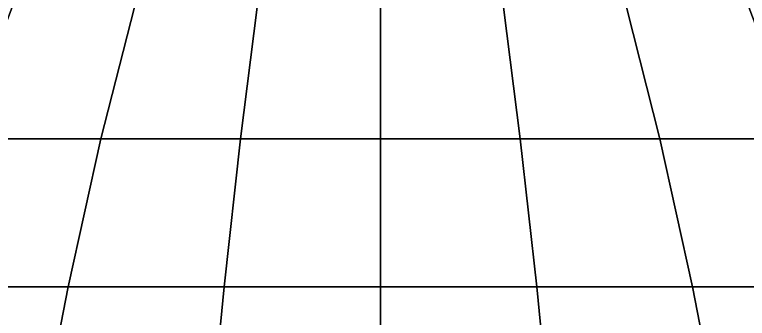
# Model space of a CAD drawing. Extents: x -610 to 610, y -610 to 610.
# Drawn here: x -29.9 to 30, y 548.5 to 573.4 of the extents above; entities that cross this region are included whole.
import ezdxf

# ---------------------------------------------------------------- set-up
doc = ezdxf.new("R2010")
doc.units = 0

msp = doc.modelspace()

# ---------------------------------------------------------------- linework, layer by layer
for points in [[(-34.229847, 563.19696, -230.758881), (-30.133753, 573.965271, -203.145248), (-20.129589, 573.965271, -204.37915), (-22.865812, 563.19696, -232.160507)], [(-22.865812, 563.19696, 232.160507), (-20.129589, 573.965271, 204.37915), (-30.133753, 573.965271, 203.145248), (-34.229847, 563.19696, 230.758881)], [(-22.865812, 563.19696, -232.160507), (-20.129589, 573.965271, -204.37915), (-10.076933, 573.965271, -205.120667), (-11.446694, 563.19696, -233.002823)], [(-11.446694, 563.19696, 233.002823), (-10.076933, 573.965271, 205.120667), (-20.129589, 573.965271, 204.37915), (-22.865812, 563.19696, 232.160507)], [(-11.446694, 563.19696, -233.002823), (-10.076933, 573.965271, -205.120667), (0, 573.965271, -205.368057), (0, 563.19696, -233.283813)], [(0, 563.19696, 233.283813), (0, 573.965271, 205.368057), (-10.076933, 573.965271, 205.120667), (-11.446694, 563.19696, 233.002823)], [(11.446694, 563.19696, -233.002823), (0, 563.19696, -233.283813), (0, 573.965271, -205.368057), (10.076933, 573.965271, -205.120667)], [(0, 563.19696, 233.283813), (11.446694, 563.19696, 233.002823), (10.076933, 573.965271, 205.120667), (0, 573.965271, 205.368057)], [(22.865812, 563.19696, -232.160507), (11.446694, 563.19696, -233.002823), (10.076933, 573.965271, -205.120667), (20.129589, 573.965271, -204.37915)], [(11.446694, 563.19696, 233.002823), (22.865812, 563.19696, 232.160507), (20.129589, 573.965271, 204.37915), (10.076933, 573.965271, 205.120667)], [(34.229847, 563.19696, -230.758881), (22.865812, 563.19696, -232.160507), (20.129589, 573.965271, -204.37915), (30.133753, 573.965271, -203.145248)], [(22.865812, 563.19696, 232.160507), (34.229847, 563.19696, 230.758881), (30.133753, 573.965271, 203.145248), (20.129589, 573.965271, 204.37915)], [(-38.243477, 551.071899, -257.816589), (-34.229847, 563.19696, -230.758881), (-22.865812, 563.19696, -232.160507), (-25.546951, 551.071899, -259.382538)], [(-25.546951, 551.071899, 259.382538), (-22.865812, 563.19696, 232.160507), (-34.229847, 563.19696, 230.758881), (-38.243477, 551.071899, 257.816589)], [(-25.546951, 551.071899, -259.382538), (-22.865812, 563.19696, -232.160507), (-11.446694, 563.19696, -233.002823), (-12.78888, 551.071899, -260.323639)], [(-12.78888, 551.071899, 260.323639), (-11.446694, 563.19696, 233.002823), (-22.865812, 563.19696, 232.160507), (-25.546951, 551.071899, 259.382538)], [(-12.78888, 551.071899, -260.323639), (-11.446694, 563.19696, -233.002823), (0, 563.19696, -233.283813), (0, 551.071899, -260.637573)], [(0, 551.071899, 260.637573), (0, 563.19696, 233.283813), (-11.446694, 563.19696, 233.002823), (-12.78888, 551.071899, 260.323639)], [(12.78888, 551.071899, -260.323639), (0, 551.071899, -260.637573), (0, 563.19696, -233.283813), (11.446694, 563.19696, -233.002823)], [(0, 551.071899, 260.637573), (12.78888, 551.071899, 260.323639), (11.446694, 563.19696, 233.002823), (0, 563.19696, 233.283813)], [(25.546951, 551.071899, -259.382538), (12.78888, 551.071899, -260.323639), (11.446694, 563.19696, -233.002823), (22.865812, 563.19696, -232.160507)], [(12.78888, 551.071899, 260.323639), (25.546951, 551.071899, 259.382538), (22.865812, 563.19696, 232.160507), (11.446694, 563.19696, 233.002823)], [(38.243477, 551.071899, -257.816589), (25.546951, 551.071899, -259.382538), (22.865812, 563.19696, -232.160507), (34.229847, 563.19696, -230.758881)], [(25.546951, 551.071899, 259.382538), (38.243477, 551.071899, 257.816589), (34.229847, 563.19696, 230.758881), (22.865812, 563.19696, 232.160507)], [(-42.164978, 537.619202, -284.253174), (-38.243477, 551.071899, -257.816589), (-25.546951, 551.071899, -259.382538), (-28.166542, 537.619202, -285.979706)], [(-28.166542, 537.619202, 285.979706), (-25.546951, 551.071899, 259.382538), (-38.243477, 551.071899, 257.816589), (-42.164978, 537.619202, 284.253174)], [(-28.166542, 537.619202, -285.979706), (-25.546951, 551.071899, -259.382538), (-12.78888, 551.071899, -260.323639), (-14.100256, 537.619202, -287.017303)], [(-14.100256, 537.619202, 287.017303), (-12.78888, 551.071899, 260.323639), (-25.546951, 551.071899, 259.382538), (-28.166542, 537.619202, 285.979706)], [(-14.100256, 537.619202, -287.017303), (-12.78888, 551.071899, -260.323639), (0, 551.071899, -260.637573), (0, 537.619202, -287.363464)], [(0, 537.619202, 287.363464), (0, 551.071899, 260.637573), (-12.78888, 551.071899, 260.323639), (-14.100256, 537.619202, 287.017303)], [(14.100256, 537.619202, -287.017303), (0, 537.619202, -287.363464), (0, 551.071899, -260.637573), (12.78888, 551.071899, -260.323639)], [(0, 537.619202, 287.363464), (14.100256, 537.619202, 287.017303), (12.78888, 551.071899, 260.323639), (0, 551.071899, 260.637573)], [(28.166542, 537.619202, -285.979706), (14.100256, 537.619202, -287.017303), (12.78888, 551.071899, -260.323639), (25.546951, 551.071899, -259.382538)], [(14.100256, 537.619202, 287.017303), (28.166542, 537.619202, 285.979706), (25.546951, 551.071899, 259.382538), (12.78888, 551.071899, 260.323639)], [(42.164978, 537.619202, -284.253174), (28.166542, 537.619202, -285.979706), (25.546951, 551.071899, -259.382538), (38.243477, 551.071899, -257.816589)], [(28.166542, 537.619202, 285.979706), (42.164978, 537.619202, 284.253174), (38.243477, 551.071899, 257.816589), (25.546951, 551.071899, 259.382538)]]:
    msp.add_3dface(points)

doc.saveas('drawing.dxf')
